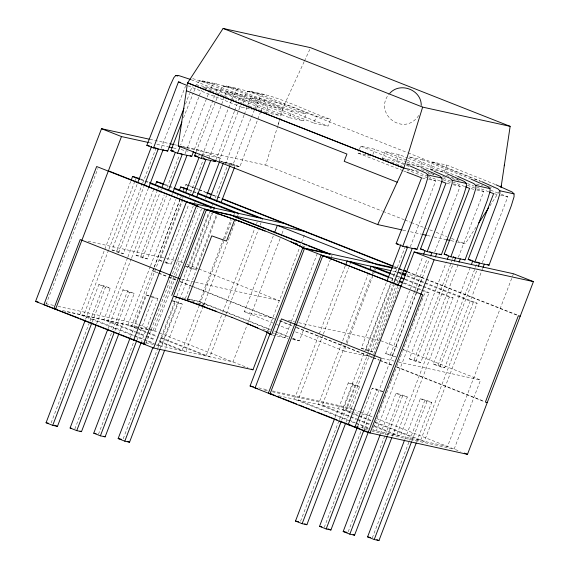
<?xml version="1.0" encoding="UTF-8"?>
<svg xmlns="http://www.w3.org/2000/svg" width="569" height="569" viewBox="0 0 569 569"><rect width="100%" height="100%" fill="white"/><g stroke="black" fill="none" stroke-linecap="round" stroke-linejoin="round"><path stroke-width="0.43" stroke-dasharray="2.85 2.13" d="M186.561 147.755L265.652 165.117L277.43 127.015M277.9 125.486L284.493 104.148L407.411 152.592M278.312 124.156L279.194 121.297M190.409 91.033L192.194 86.168M199.349 95.635L201.433 89.952M214.733 95.5L193.937 150.565M224.492 96.766L202.77 154.291M224.791 95.955L226.099 92.406L240.289 95.521L303.64 120.813L306.278 113.9C278.753 104.76 252.551 89.269 223.411 86.019L221.497 88.117L218.987 93.565M238.383 100.692L240.289 95.521M247.707 105.372L250.509 97.768L264.692 100.884L328.043 126.169L330.681 119.262C303.156 110.116 276.961 94.625 247.814 91.374L245.9 93.472L241.953 102.036M185.53 104.091L189.513 93.472M198.737 97.263L180.686 144.967M234.428 111.289L216.327 159.057M234.734 110.471L237.188 103.935M244.037 115.166L225.601 163.78M244.343 114.348L247.102 107M260.673 111.744L239.791 166.895L229.151 164.562M260.986 110.927L264.692 100.884M216.22 91.438L216.64 90.329L279.991 115.621L282.629 108.707C255.104 99.568 228.902 84.077 199.762 80.826L197.848 82.925L196.767 85.258M46.089 304.287L97.911 168.588M130.706 181.411L79.838 314.629L133.31 335.71M108.579 250.09L83.622 315.454L133.8 335.241M108.899 249.265L134.803 181.411M135.123 180.586L136.382 177.279M85.563 319.301L98.835 284.55L103.565 285.588L110.215 288.213L96.63 323.789M148.417 188.168L123.402 253.667L118.672 252.629L112.022 250.004L137.349 183.68M51.11 422.938L89.66 321.997M89.973 321.165L103.565 285.588M112.022 250.004L116.752 251.043L142.399 183.887M142.712 183.062L155.693 149.071M92.214 321.926L105.485 287.174L110.215 288.213M118.672 252.629L144 186.305M127.563 257.842L103.864 319.899L135.123 332.225M127.876 257.017L154.099 188.339M131.347 258.675L107.648 320.731L135.621 331.755M131.659 257.849L157.57 189.996M157.883 189.171L159.149 185.864M108.01 328.711L122.861 289.827L127.591 290.866L134.241 293.483L119.077 333.199M172.443 193.446L147.435 258.945L142.705 257.906L136.048 255.282L160.43 191.44M160.743 190.615L161.376 188.958M74.824 429.04L111.474 333.064M112.74 329.75L127.591 290.866M136.048 255.282L140.785 256.32L164.206 194.968M167.058 187.507L179.406 155.173M114.981 330.511L129.512 292.445L134.241 293.483M142.705 257.906L166.447 195.722M150.323 266.427L127.89 325.176L156.688 336.528M150.643 265.602L175.921 199.406M177.179 196.099L178.133 193.616M153.794 268.084L131.674 326.009L136.61 327.95M154.107 267.259L180.337 198.581M180.65 197.756L181.596 195.274M183.495 190.309L184.441 187.827M157.755 272.949L152.805 270.993L180.387 198.752M183.559 190.444L185.779 184.633L187.045 184.911M58.024 306.35L134.896 323.228L182.144 199.499M182.599 198.339L183.552 195.843M198.638 156.319L200.857 150.501L220.808 158.367L219.862 160.863M130.393 337.218L146.51 295.019L149.661 295.709M161.916 261.349L159.704 260.474L182.813 199.947M98.473 434.232L133.864 341.564M189.128 196.846L190.395 193.524M190.707 192.699L203.055 160.366M137.044 339.835L153.161 297.637L157.89 298.675L141.461 341.706M164.875 262.515L166.354 263.091L188.83 204.228M166.354 263.091L171.084 264.13L193.247 206.099M194.513 202.784L195.459 200.295M145.863 343.619L197.685 207.927M182.855 262.686L179.562 261.384L153.175 330.475L150.586 329.906M175.465 277.117L154.853 331.094L65.022 311.371M175.778 276.285L201.469 209.022M205.274 199.058L206.22 196.568M206.54 195.736L207.173 194.079M188.083 85.876L241.775 107.228L242.209 106.076M243.312 103.202L244.414 100.322L258.603 103.437L256.619 108.615M176.632 296.62L157.99 345.44L154.704 344.138M176.952 295.795L208.859 212.223M210.125 208.915L210.758 207.258M123.196 438.763L157.634 348.577M157.954 347.751L175.643 301.414L182.3 304.038L164.918 349.544M186.476 266.349L188.837 266.868L209.733 212.152M210.999 208.83L211.945 206.348M212.265 205.516L213.219 203.033M215.118 198.055L227.778 164.889M160.188 348.505L177.571 303L182.3 304.038M184.847 266.121L190.757 268.454L211.974 212.906M213.24 209.591L214.506 206.27M212.642 213.055L161.774 346.265L155.195 343.676M213.908 209.741L214.541 208.09M190.757 268.454L195.487 269.493L216.704 213.944M234.428 167.514L235.061 165.856L228.411 163.232M185.38 298.398L217.778 213.553M259.308 109.931L265.801 112.506L268.44 105.592L282.629 108.707M189.548 299.315L199.57 301.513L223.162 239.734M223.475 238.909L231.021 219.136M199.399 305.204L182.016 350.71L158.161 341.308M199.712 304.379L224.357 239.841M224.677 239.008L231.939 219.983M233.838 215.018L234.784 212.536M203.183 306.037L185.8 351.542L156.183 339.864M203.496 305.204L237.301 216.675M237.622 215.843L238.567 213.361M226.099 92.406L289.45 117.698L292.089 110.784L306.278 113.9M221.526 315.446L206.049 355.988L157.506 336.848M222.792 312.132L254.706 228.567M256.598 223.603L257.231 221.946M225.943 314.621L209.833 356.82L159.647 337.033M226.263 313.789L258.49 229.392M260.069 225.26L261.648 221.121M261.968 220.295L262.594 218.638M250.509 97.768L313.853 123.053L316.492 116.147L330.681 119.262M273.227 323.1L244.371 311.727L273.227 236.156M280.083 238.617L233.006 361.905L156.134 345.027M281.982 233.653L283.874 228.688M267.814 330.881L305.098 233.247M291.129 322.082L285.147 337.737L275.254 333.832M291.442 321.257L317.552 252.885M402.795 170.622L358.008 153.082L358.662 151.354M359.324 149.633L360.639 146.176L374.829 149.291L406.088 161.696M292.58 339.451L299.337 340.845L304.372 327.666M304.685 326.848L331.108 257.65M331.428 256.825L332.054 255.175M372.851 154.469L374.829 149.291M388.094 160.671L382.404 158.438L385.042 151.532L399.225 154.647L407.454 157.912M345.219 265.979L294.344 399.196L368.392 428.386M323.092 334.657L298.128 400.021L348.313 419.808M323.405 333.832L348.683 267.636M349.949 264.329L350.895 261.847M382.404 158.438L396.586 161.553L399.225 154.647M368.612 272.907L318.377 404.467L349.636 416.793M344.906 345.724L322.161 405.299L356.713 418.919M346.172 342.417L371.13 277.046M372.396 273.739L373.662 270.431M373.975 269.599L374.921 267.117M295.496 331.876L344.145 351.059L346.677 344.416M346.998 343.584L373.314 274.663M373.634 273.831L374.587 271.342M374.9 270.51L375.533 268.845M409.303 164.903L406.053 163.63L420.235 166.745L422.874 159.832L470.236 178.787M397.674 286.47L372.667 351.969L367.937 350.931L361.279 348.306L386.607 281.982M334.992 417.639L348.264 382.887L352.993 383.926L359.644 386.543L346.059 422.127M433.322 170.181L430.072 168.901L432.71 161.994L446.893 165.11L495.058 184.384M390.426 283.974L342.403 409.744L358.036 415.903M391.692 280.666L395.171 271.562L396.813 272.21M361.279 348.306L366.009 349.345L391.657 282.188M391.97 281.356L405.27 246.541M300.546 521.275L339.088 420.327M339.409 419.502L352.993 383.926M367.937 350.931L393.264 284.6M341.642 420.256L354.914 385.505L359.644 386.543M368.307 352.652L346.187 410.576L351.123 412.518M368.62 351.827L394.21 284.806M272.537 390.917L349.409 407.795L396.486 284.507M396.806 283.682L402.176 269.614L393.954 266.377M344.145 351.059L372.524 357.289L373.47 354.8M373.79 353.968L399.161 287.537M430.072 168.901L444.254 172.016L446.893 165.11M357.439 427.049L372.29 388.158L377.019 389.196L382.937 391.529M395.491 356.976L385.682 353.662L422.724 256.662M324.259 527.378L360.91 431.394M362.168 428.087L377.019 389.196M385.682 353.662L390.412 354.7L414.474 291.691M414.787 290.859L427.134 258.525M364.096 429.673L416.444 292.374M416.757 291.548L422.127 277.48L406.579 274.066M392.333 356.286L416.714 292.445M417.027 291.613L429.375 259.279M434.716 252.103L460.15 186.298L452.824 183.517M373.449 427.525L378.819 413.457M379.139 412.632L384.509 398.563M384.822 397.738L390.825 382.012M391.145 381.187L396.515 367.119M396.835 366.294L402.205 352.225M402.518 351.4L407.888 337.332M408.208 336.507L410.1 331.542M410.42 330.717L413.578 322.438M413.891 321.613L415.79 316.649M416.103 315.823L419.268 307.545M419.581 306.719L421.48 301.755M421.793 300.93L425.271 291.826L429.054 292.658L376.287 430.833L372.994 429.538M380.462 433.898L395.939 393.35L400.668 394.388L407.326 397.013L392.155 436.729M458.066 264.677L420.711 362.51L415.982 361.471L409.324 358.854L446.366 261.847M348.221 531.745L384.872 435.762M385.192 434.936L400.668 394.388M409.324 358.854L414.054 359.893L451.096 262.885M451.416 262.06L452.362 259.571M452.682 258.739L453.628 256.256L452.056 255.908M387.425 435.69L402.596 395.974L407.326 397.013M415.982 361.471L453.337 263.639M458.358 257.295L483.792 191.49L477.256 189M373.989 425.733L400.313 436.11L453.08 297.928L449.297 297.103L396.529 435.278L374.317 426.522M482.725 268.298L444.73 367.787L440.001 366.749L433.35 364.124L471.025 265.467M404.865 439.254L420.349 398.713L425.079 399.751L431.729 402.368L416.565 442.085M433.35 364.124L438.08 365.163L475.122 268.163M475.435 267.33L477.334 262.359M372.311 537.925L409.282 441.117M409.595 440.292L425.079 399.751M440.001 366.749L477.363 268.917M411.835 441.046L426.999 401.33L431.729 402.368M482.384 262.565L507.818 196.76L500.492 193.979M375.803 422.248L424.339 441.388L477.106 303.206L473.323 302.374L420.555 440.555L375.312 422.717M513.473 273.746L447.519 446.473L372.375 429.979M403.03 349.487L480.542 380.042L454.154 449.133L372.105 431.117M161.055 148.445L185.494 86.211M183.467 117.883L193.268 93.074M185.081 153.722L186.973 148.815M187.286 147.997L208.09 94.596L212.031 86.04L213.944 83.935L216.718 83.878M196.12 151.71L215.651 101.446M208.738 158.915L231.739 99.788M218.951 161.155L238.475 110.777M219.662 161.312L233.141 164.27L251.078 117.868M429.211 178.46L435.747 180.942L410.313 246.747L406.771 245.964M215.964 100.649L218.624 94.34M238.788 109.988L240.687 105.215M251.398 117.072L260.09 96.588L262.003 94.49L264.777 94.426M193.901 91.481L196.412 86.04M232.095 99.013L235.68 91.232L237.593 89.127L240.367 89.07M304.145 61.694L284.585 104.17L194.456 84.383M304.458 61.018L310.24 48.465M418.784 115.443C403.954 137.634 372.795 113.601 389.16 93.814M457.625 242.124L465.2 243.781L477.391 225.082M489.859 205.95L499.561 191.077M199.762 80.826L213.944 83.935M223.411 86.019L237.593 89.127M247.814 91.374L262.003 94.49M216.64 90.329L202.45 87.213L203.517 87.64M241.775 107.228L252.416 109.568M265.801 112.506L279.991 115.621M289.45 117.698L303.64 120.813M313.853 123.053L328.05 126.169M422.874 159.832L408.684 156.724L456.85 175.999M358.001 153.082L372.19 156.198M410.626 169.605L420.256 171.696M427.945 173.41L434.104 174.74M442.661 176.639L445.356 177.215M452.184 178.73L459.211 180.259M476.424 184.05L482.583 185.394M488.643 186.724L493.835 187.87M422.269 177.983L427.234 179.071M428.656 179.384L435.747 180.942M446.672 183.339L450.925 184.278M453.052 184.74L460.15 186.298M471.025 188.688L474.574 189.463M476.701 189.932L483.792 191.49M494.34 193.801L498.593 194.74M500.72 195.203L507.818 196.76M149.896 139.313L168.901 143.488M174.946 144.818L176.667 145.195M181.852 146.333L200.857 150.501M183.197 147.015L185.722 147.57M149.121 142.634L153.438 143.58M156.895 144.341L168.125 146.802M173.303 147.94L177.62 148.886M181.077 149.647L187.99 151.162M201.81 154.199L220.808 158.367M202.429 157.528L204.008 157.876M221.078 161.624L233.141 164.277L239.791 166.895L233.141 164.277M402.937 230.118L408.827 231.405M410.505 231.775L421.444 234.179M427.333 235.474L432.383 236.583M434.069 236.953L445.847 239.535M450.89 240.644L456.786 241.939M393.535 267.722L402.176 269.614M393.464 268.284L399.481 269.606M400.341 269.791L403.784 270.552M392.759 271.036L402.262 273.12M88.003 241.284L165.743 258.347M166.603 258.539L176.106 260.623M176.966 260.815L179.562 261.384M159.704 260.474L162.065 260.993M152.805 270.993L157.997 272.715M181.731 279.294L194.683 282.132M195.551 282.324L279.329 300.717L198.524 268.86M288.348 320.418L294.393 321.748M298.711 322.694L379.039 340.326M182.393 297.829L186.397 298.711M187.201 298.881L197.621 301.172L270.517 329.913M244.371 311.727L272.75 317.957M197.557 302.964L207.941 305.24M172.492 300.724L175.643 301.414M382.076 358.427L394.168 361.08M398.485 362.026L480.542 380.042M272.544 335.049L287.772 338.391M45.933 303.697L53.706 305.404M62.483 310.56L149.718 329.714M382.887 391.65L378.94 390.782L372.29 388.158M142.314 341.997L144.91 342.566M145.771 342.751L155.273 344.842M258.717 387.887L268.219 389.971M264.557 390.078L268.013 390.832M272.331 391.785L352.659 409.417M278.675 395.754L358.136 413.194M361.592 413.955L369.366 415.662M355.966 426.373L368.058 429.026M364.331 429.41L367.787 430.171M250.588 91.31L259.286 94.034L316.492 116.147M226.185 85.955L234.876 88.679L292.089 110.784M202.528 80.762L211.227 83.487L268.44 105.592M192.692 78.6L201.39 81.324L258.596 103.437M191.227 79.731L244.414 100.322M488.657 191.753L477.32 187.393M464.631 186.483L453.301 182.123M440.207 180.992L428.834 176.61M490.684 190.188L499.71 193.688M467.476 183.581L474.041 186.12M467.483 185.231L475.691 188.41M443.45 178.31L452.476 181.803M443.016 179.726L452.042 183.225M428.016 176.298L410.043 169.292M427.646 177.862L407.148 169.918M403.613 170.942L406.074 171.895M408.137 152.897L472.917 178.417M474.461 179.043L480.293 181.319M444.254 172.016L446.693 172.976M446.331 175.288L459.339 180.387M420.235 166.745L422.675 167.699M421.494 169.69L425.562 171.29M426.373 171.61L433.692 174.477M396.593 161.553L405.533 165.067M406.344 165.38L408.784 166.34M391.344 161.952L402.731 166.418M265.652 165.117L382.318 211.113M383.129 211.426L404.047 219.677M404.851 219.997L410.484 222.216M411.287 222.529L426.572 228.56M429.794 229.826L433.009 231.092M436.231 232.365L446.693 236.491M451.516 238.39L455.541 239.976M456.345 240.296L465.2 243.781M223.681 162.193L230.331 164.818M187.67 185.053L198.403 189.278M199.228 189.605L205.004 191.881M212.429 194.811L216.554 196.44M217.379 196.76L221.512 198.389M407.191 271.591L425.342 278.746M426.167 279.073L517.776 315.183M185.779 184.633L194.036 187.891M194.861 188.211L198.161 189.513M198.986 189.84L204.762 192.116M212.187 195.046L221.27 198.624M393.741 266.619L402.824 270.197M407.774 272.153L425.1 278.981M425.925 279.308L516.709 315.098M188.552 189.449L192.671 191.07M193.488 191.397L196.782 192.692M398.954 272.395L401.422 273.369M407.176 275.638L424.453 282.452M425.278 282.772L477.106 303.206M188.062 189.918L192.173 191.54M192.998 191.86L197.109 193.481M397.639 272.537L400.925 273.831M406.686 276.107L423.962 282.914M424.787 283.241L473.323 302.374M164.526 184.171L168.637 185.793M169.462 186.12L173.573 187.742M391.38 273.604L395.491 275.225M396.316 275.552L399.609 276.847M405.363 279.123L422.639 285.93M423.464 286.257L453.08 297.928M164.036 184.641L173.083 188.211M390.882 274.073L399.936 277.644M404.872 279.585L422.148 286.399M422.973 286.719L449.297 297.103M140.5 178.901L144.611 180.522M145.436 180.842L148.722 182.144M389.566 277.089L393.677 278.71M394.502 279.038L398.613 280.659M404.374 282.928L421.65 289.735M422.468 290.062L429.054 292.658M140.828 179.69L144.121 180.985M144.939 181.312L149.057 182.934M389.893 277.878L394.004 279.5M394.829 279.827L398.122 281.122M403.058 283.07L425.271 291.826M302.196 245.886L306.321 247.508M186.981 264.308L197.699 268.532M380.768 340.71L398.905 347.858M188.837 266.868L195.487 269.493M438.08 365.163L444.73 367.787M165.166 261.804L171.084 264.13M414.054 359.893L420.711 362.51M390.412 354.7L395.583 356.742M140.785 256.32L147.435 258.945M116.752 251.043L123.402 253.667M366.009 349.345L372.667 351.969M158.822 273.042L167.898 276.619M168.723 276.947L176.148 279.87M180.281 281.499L191.006 285.73M191.831 286.051L274.4 318.604M280.133 320.866L293.362 326.08M296.634 327.374L372.56 357.304M373.385 357.631L379.16 359.907M379.985 360.234L392.368 365.113M396.493 366.735L483.97 401.223M158.58 273.276L167.656 276.854M168.481 277.181L176.731 280.432M180.039 281.733L274.941 319.145M279.066 320.774L293.092 326.307M296.399 327.609L372.318 357.538M373.143 357.865L378.918 360.141M379.743 360.469L392.951 365.668M397.077 367.297L484.553 401.785M276.527 324.401L290.546 329.928M199.57 301.513L270.481 329.472M274.607 331.094L288.618 336.62M292.743 338.249L299.337 340.845M276.214 332.154L288.661 337.061M292.63 338.626L297.388 340.504M187.03 299.052L195.274 302.303M262.885 328.953L269.486 331.556M272.779 332.858L274.429 333.505M171.653 300.667L177.571 303M420.349 398.713L426.999 401.33M151.24 296.058L157.89 298.675M146.51 295.019L149.469 296.186M150.202 296.477L153.161 297.637M395.939 393.35L402.596 395.974M122.861 289.827L129.512 292.445M98.835 284.55L105.485 287.174M348.264 382.887L354.914 385.505M134.896 323.228L138.089 324.486M138.886 324.799L148.466 328.576M149.263 328.889L158.125 332.424M158.95 332.751L247.999 367.859M349.409 407.795L352.602 409.054M353.399 409.367L359.786 411.885M360.156 412.07L372.524 416.949M376.65 418.571L460.293 451.509M137.435 328.277L146.482 331.841M147.307 332.168L156.354 335.738M354.416 413.819L358.527 415.441M359.352 415.761L370.867 420.306M358.854 416.231L371.194 421.096M136.439 332.083L145.493 335.653M146.311 335.973L155.365 339.544M357.531 419.246L369.871 424.111M135.948 332.552L144.995 336.115M145.82 336.443L154.868 340.006M350.461 417.12L356.215 419.389M357.04 419.709L370.206 424.901M134.625 335.568L143.673 339.131M144.498 339.458L154.37 343.349M349.138 420.135L354.9 422.404M355.717 422.724L368.058 427.589M134.135 336.03L153.879 343.818M230.886 98.679L236.569 100.926M239.819 102.214L245.502 104.468M248.745 105.749L252.807 107.356M253.618 107.683L258.49 109.611M432.71 161.994L480.869 181.276M408.279 158.239L446.594 173.595M385.042 151.532L406.43 160.017M407.255 160.344L433.201 170.814M406.906 162.023L422.191 168.239M360.639 146.176L405.619 164.142M211.291 90.827L229.257 98.039M204.285 87.96L210.473 90.499M406.415 164.469L408.805 165.458"/><path stroke-width="0.85" d="M402.091 229.933L377.695 224.577L178.147 145.906L187.528 82.861L403.706 168.09L409.765 169.42M501.204 186.44L501.346 185.451M504.276 165.75L504.426 164.768M501.019 187.642L510.144 126.346L310.596 47.682L223.105 28.45L187.635 82.861L403.805 168.083L422.646 107.114L510.144 126.346M183.993 108.174L167.706 151.07L153.523 147.954L146.866 145.33L169.875 86.211L173.815 77.647L175.729 75.549L178.502 75.485L190.423 79.425M180.551 82.413L178.424 81.943L153.523 147.954M406.892 172.208L421.565 177.827L396.131 243.632L402.781 246.256L425.043 186.838L427.81 177.82L427.796 174.953L425.79 173.012L409.602 165.785M402.781 246.256L416.963 249.371L439.225 189.954L441.999 180.928L441.978 178.069L439.972 176.12L422.987 168.566M440.989 181.291L445.961 183.182L420.527 248.987L427.184 251.612L449.446 192.194L452.213 183.175L452.199 180.309L450.186 178.367L433.998 171.141M427.184 251.612L441.366 254.727L463.628 195.309L466.395 186.283L466.381 183.424L464.375 181.475L447.39 173.922M465.414 186.774L469.61 188.375L444.176 254.179L450.826 256.804L473.088 197.386L475.855 188.36L475.84 185.501L473.835 183.552L457.647 176.326M450.826 256.804L465.008 259.912L487.27 200.494L490.044 191.476L490.023 188.609L488.017 186.668L471.032 179.114M489.432 192.052L493.629 193.645L468.195 259.45L474.845 262.074L497.114 202.656L499.881 193.638L499.859 190.771L497.854 188.83L481.666 181.603M474.845 262.074L489.034 265.19L511.296 205.772L514.063 196.746L514.049 193.887L512.036 191.938L495.855 184.712M180.06 146.624L177.549 153.232L191.732 156.347L193.624 151.39M195.8 152.528L194.548 155.799L201.198 158.417L202.457 155.117M201.198 158.424L215.388 161.539L216.014 159.882M252.963 369.772L153.623 348L35.57 301.421L101.524 128.701L149.028 139.128M148.26 142.442L121.482 136.567L55.527 309.287L57.249 309.664M131.339 179.754L132.598 176.447L139.675 178.574M95.997 325.447L57.448 426.387L52.718 425.349L46.068 422.731L84.93 320.959M137.67 182.848L151.596 146.368M52.718 425.349L91.901 322.751M144.32 185.473L158.246 148.993L154.555 147.535M148.729 187.343L162.976 150.031M155.365 185.032L156.631 181.724L163.701 183.851M118.757 334.031L81.474 431.665L76.744 430.626L70.094 428.002L107.69 329.543M162.016 187.293L175.309 152.478M76.744 430.626L114.348 332.161M168.666 189.918L182.279 154.27L180.06 153.395M173.076 191.789L187.009 155.309M179.391 190.309L180.657 186.995L187.734 189.121M141.148 342.531L105.123 436.857L100.393 435.818L93.743 433.194L130.081 338.043M185.665 192.486L198.958 157.67M100.393 435.818L136.418 341.492M192.315 195.11L205.928 159.462L203.709 158.587M196.725 196.981L210.658 160.501M207.493 193.247L219.542 161.688M171.76 295.489L204.733 209.129C238.461 220.872 272.608 232.294 304.507 248.461L271.527 334.828M164.605 350.369L129.533 442.213L124.803 441.174L118.153 438.557L152.905 347.538M209.755 198.673L223.368 163.026M153.623 348L206.398 209.79L305.731 231.59M124.803 441.174L159.875 349.33M216.405 201.298L230.018 165.65M221.135 202.336L234.428 167.514M174.171 296.307L187.03 300.638L211.768 235.858L226.49 241.092L234.727 219.513M274.493 232.835L277.345 225.36L377.119 264.699L392.603 268.091M267.494 331.713L252.949 369.807L251.299 369.16M351.642 425.427L348.192 424.666L414.147 251.946L513.473 273.746L533.43 281.619L467.476 454.339L368.143 432.532L250.083 385.988L302.843 247.807L392.674 267.53M345.532 265.154L347.111 261.015L389.068 277.558M369.878 269.599L371.137 266.292L390.064 273.746M386.927 281.15L400.853 244.67M345.746 422.952L306.876 524.725L302.146 523.686L295.496 521.062L334.359 419.289M393.577 283.775L407.511 247.295L406.031 246.711M302.146 523.686L341.016 421.914M397.987 285.638L412.241 248.333M533.43 281.619L434.104 259.813L330.909 530.002L326.179 528.964L319.529 526.339L357.126 427.874M423.677 254.172L424.943 250.858M326.179 528.964L363.776 430.498M430.641 255.965L431.907 252.65L429.695 251.775M435.37 257.003L436.636 253.689M391.842 437.554L354.558 535.194L349.828 534.156L343.178 531.531L380.142 434.723M447.319 259.364L448.585 256.043M349.828 534.156L387.112 436.515M454.29 261.157L455.556 257.842L453.337 256.968M459.019 262.195L460.285 258.874M471.338 264.635L472.924 260.488M416.245 442.917L378.961 540.55L374.231 539.512L367.581 536.887L404.552 440.079M478.309 266.427L479.575 263.113L476.623 261.946M374.231 539.512L411.515 441.878M483.038 267.466L484.304 264.151M181.895 121.972L170.899 150.607L177.549 153.225M377.695 224.577L403.706 168.09M478.814 222.892L488.693 207.735M389.808 93.302C400.043 81.616 421.551 89.802 421.231 105.443M175.729 75.549L177.855 76.018M427.796 174.953L441.978 178.069M452.199 180.309L466.381 183.424M475.84 185.501L490.023 188.609M499.859 190.771L514.049 193.887M169.761 143.68L174.078 144.626M178.147 145.906L181.511 146.646M168.986 146.994L172.443 147.748M193.168 152.3L195.764 152.869M422.283 234.364L426.494 235.289M446.686 239.72L450.051 240.459M396.131 243.632L398.257 244.101M420.527 248.987L423.364 249.613M444.176 254.179L447.014 254.798M468.195 259.45L471.032 260.076M285.773 223.724L186.447 201.924L133.679 340.098L136.268 340.667M403.784 270.552L405.498 270.929M391.038 270.659L322.801 255.68L270.033 393.855L272.629 394.424M402.262 273.12L405.718 273.881M520.251 316.165L518.359 315.745L485.378 402.112L487.27 402.525M174.37 296.349L204.89 306.599M35.57 301.421L38.159 301.99M57.305 309.422L53.849 308.668L80.229 239.577L180.003 278.91M250.083 385.988L253.532 386.749M257.65 388.556L255.054 387.994L281.442 318.903L381.209 358.235L354.828 427.326L359.146 428.272M270.268 393.613L268.376 393.2L321.136 255.019L401.365 286.321M46.068 422.731L48.429 423.251M70.094 428.002L71.673 428.35M93.743 433.194L96.111 433.713M118.153 438.557L121.304 439.247M295.496 521.062L298.654 521.759M319.529 526.339L321.89 526.858M343.178 531.531L347.118 532.399M367.581 536.887L370.732 537.584M187.03 300.638L232.074 317.452M201.952 305.958L216.768 311.499M265.054 231.085L234.947 219.563L204.947 209.186L230.594 214.819L330.376 254.137L304.721 248.504L290.809 241.619M223.105 28.45L422.646 107.114M186.355 90.741L346.926 154.05L344.195 161.312L397.198 182.208M487.37 264.528L489.034 265.19M213.724 160.878L215.388 161.539M463.351 259.258L465.008 259.912M190.074 155.693L191.732 156.347M439.709 254.066L441.366 254.727M166.048 150.415L167.706 151.07M414.196 248.276L415.299 248.71M415.861 248.93L416.963 249.371M163.054 149.853L164.157 150.294M101.524 128.701L121.482 136.567M414.147 251.946L434.104 259.813M207.479 192.855L211.604 194.484M222.337 198.716L393.158 266.057M403.77 270.247L407.191 271.591M205.587 192.443L211.362 194.719M222.095 198.951L392.916 266.299M403.649 270.524L406.949 271.826M197.607 193.019L262.594 218.638M402.24 273.689L405.533 274.991M180.657 186.995L187.237 189.591M197.934 193.809L258.81 217.806M401.75 274.158L405.043 275.453M174.399 188.069L238.567 213.361M374.921 267.117L390.554 273.284M401.252 277.501L404.545 278.796M156.631 181.724L163.211 184.313M173.908 188.531L234.784 212.536M400.754 277.964L404.047 279.265M149.547 182.464L214.541 208.09M350.895 261.847L388.741 276.762M399.438 280.979L402.724 282.281M132.598 176.447L140.002 179.363M149.875 183.261L210.758 207.258M398.94 281.449L402.233 282.743M233.105 216.17L266.093 229.172M267.736 229.819L300.724 242.828M302.374 243.475L306.492 245.097M308.142 245.751L329.579 254.201M238.71 220.857L241.178 221.832M294.778 242.963L297.253 243.937M109.262 171.162L198.311 206.27L196.419 205.857L143.658 344.032L145.55 344.451L120.813 334.693M206.398 209.79L96.652 166.518L43.884 304.7L78.757 318.121M302.843 247.807L422.803 294.77L370.035 432.952L351.898 425.797M464.283 453.08L467.476 454.339M80.407 318.768L119.163 334.046M271.086 393.94L275.211 395.569M276.861 396.216L280.986 397.845M282.629 398.492L296.648 404.018M299.123 404.993L304.074 406.942M305.724 407.596L309.842 409.218M311.492 409.872L315.617 411.494M317.267 412.148L337.054 419.943M339.529 420.925L344.473 422.874M346.123 423.521L350.248 425.15M127.314 441.345L129.533 442.213M376.749 539.675L378.961 540.55M103.65 436.274L105.123 436.857M353.079 534.611L354.558 535.194M79.994 431.082L81.474 431.665M327.95 528.836L330.909 530.002M54.489 425.228L57.448 426.387M304.664 523.85L306.876 524.725M178.424 81.943L186.447 85.222M231.896 317.367L257.764 327.964M246.377 323.192L266.185 331.848L270.766 334.401M266.299 331.912L270.183 334.031M149 145.799L146.866 145.33L148.993 145.799M173.737 151.233L170.899 150.607L173.73 151.226M197.386 156.425L194.548 155.799L197.379 156.418"/></g></svg>
